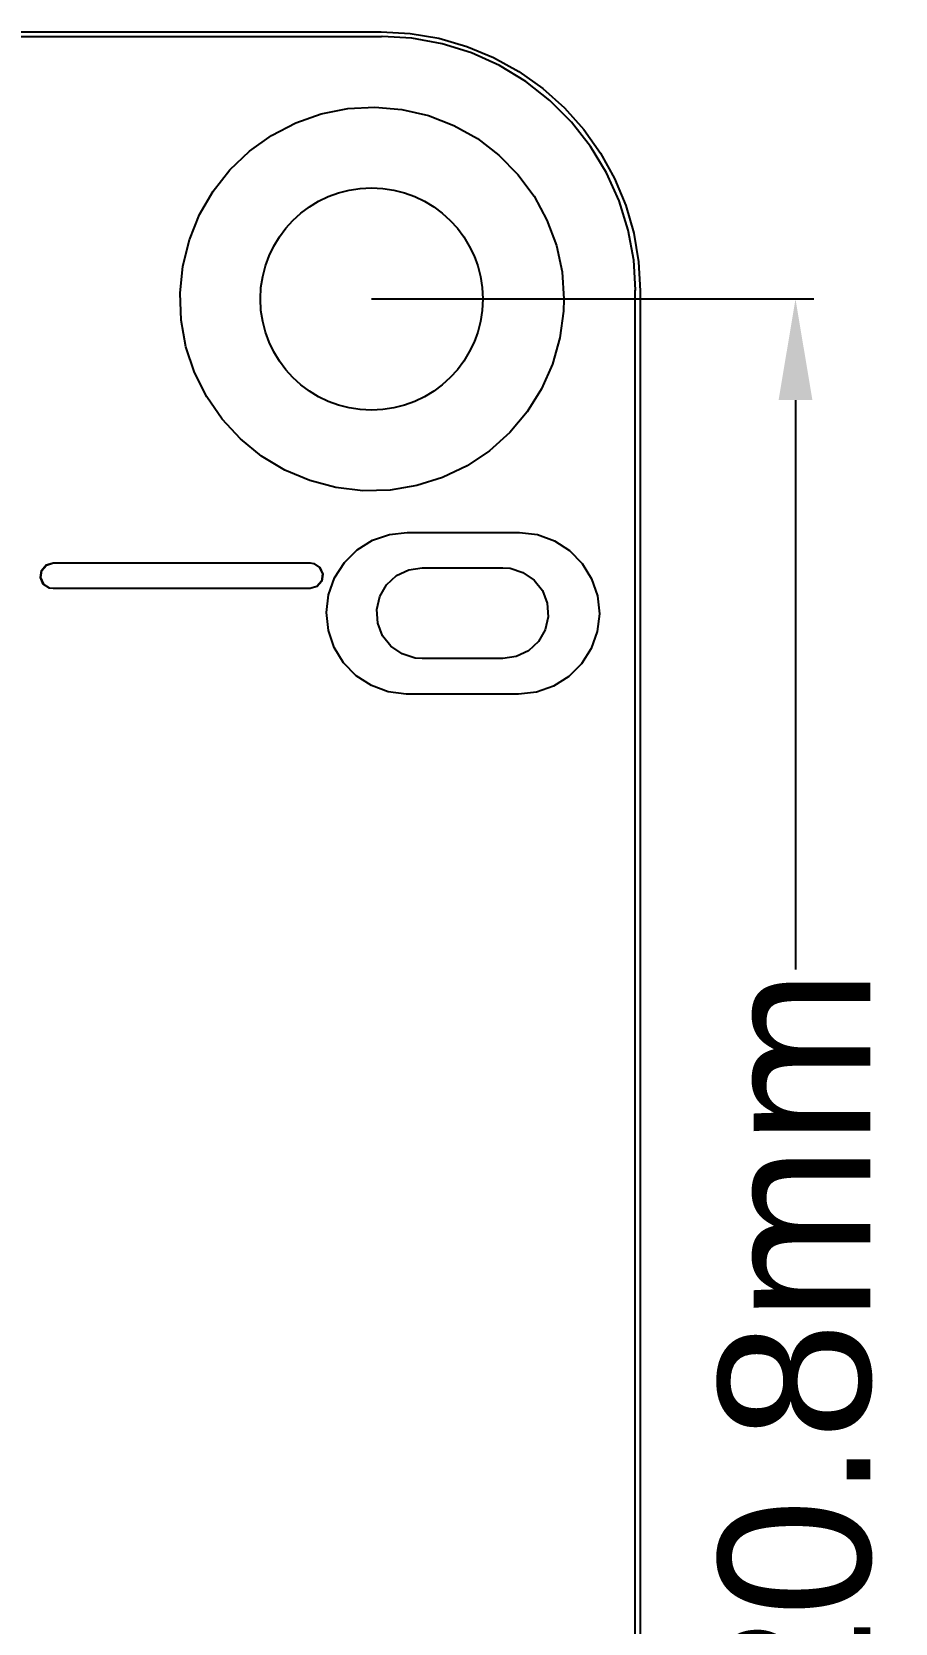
# Model space of a CAD drawing. Extents: x -4.6 to 74, y -9.9 to 22.
# Drawn here: x 65.42 to 73.95, y 6.24 to 21.96 of the extents above; entities that cross this region are included whole.
import ezdxf

# ---------------------------------------------------------------- set-up
doc = ezdxf.new("R2010")
doc.units = 0
doc.header["$MEASUREMENT"] = 0
doc.layers.get('0').update_dxf_attribs({"color": 252, "linetype": 'CONTINUOUS'})
doc.layers.add('BLACK', color=140, linetype='CONTINUOUS')
doc.layers.add('Tag', color=140, linetype='CONTINUOUS')
doc.layers.get('0').off()
doc.styles.add('KICADB', font='arial.ttf', dxfattribs={"height": 1.5})
doc.dimstyles.get("Standard").update_dxf_attribs({"dimtxt": 0.18, "dimasz": 0.18, "dimexe": 0.18, "dimexo": 0.0625, "dimgap": 0.09, "dimtad": 0, "dimtih": 1, "dimtoh": 1, "dimdec": 4, "dimzin": 0, "dimdsep": 46, "dimtxsty": 'Standard', "dimcen": 0.09, "dimadec": 0, "dimazin": 0, "dimtfac": 1, "dimtdec": 4, "dimtofl": 0, "dimtmove": 0, "dimatfit": 3, "dimfxl": 1, "dimtolj": 1, "dimtzin": 0, "dimarcsym": 0})

# ---------------------------------------------------------------- blocks, each defined once
blk = doc.blocks.new('Tang_Nano_9K_3672-F_Mask')
at = {"layer": 'BLACK', "linetype": 'Continuous'}
for p, q in [((6.55006, -3.02117), (6.56043, -3.0191)), ((6.56043, -3.0191), (6.57098, -3.01852)), ((6.57098, -3.01852), (6.5815, -3.01943)), ((6.5815, -3.01943), (6.5918, -3.02182)), ((6.53072, -3.02954), (6.5401, -3.02467)), ((6.5401, -3.02467), (6.55006, -3.02117)), ((6.5918, -3.02182), (6.60165, -3.02563)), ((6.60165, -3.02563), (6.61087, -3.0308)), ((6.52212, -3.03568), (6.53072, -3.02954)), ((6.61087, -3.0308), (6.61927, -3.03721)), ((6.51448, -3.04297), (6.52212, -3.03568)), ((6.61927, -3.03721), (6.62668, -3.04474)), ((6.50793, -3.05127), (6.51448, -3.04297)), ((6.62668, -3.04474), (6.63296, -3.05324)), ((6.50263, -3.06041), (6.50793, -3.05127)), ((6.63296, -3.05324), (6.63798, -3.06253)), ((6.49866, -3.0702), (6.50263, -3.06041)), ((6.63798, -3.06253), (6.64164, -3.07245)), ((6.49611, -3.08046), (6.49866, -3.0702)), ((6.64164, -3.07245), (6.64386, -3.08278)), ((6.49504, -3.09097), (6.49611, -3.08046)), ((6.64386, -3.08278), (6.64461, -3.09332)), ((6.49545, -3.10153), (6.49504, -3.09097)), ((6.64461, -3.09332), (6.64446, -3.09801)), ((6.64446, -3.09801), (6.64305, -3.10849)), ((6.49735, -3.11192), (6.49545, -3.10153)), ((6.50069, -3.12194), (6.49735, -3.11192)), ((6.64305, -3.10849), (6.64018, -3.11866)), ((6.64018, -3.11866), (6.63591, -3.12832)), ((6.50542, -3.13139), (6.50069, -3.12194)), ((6.51142, -3.14009), (6.50542, -3.13139)), ((6.63591, -3.12832), (6.63032, -3.13729)), ((6.63032, -3.13729), (6.62352, -3.14537)), ((6.5186, -3.14785), (6.51142, -3.14009)), ((6.52679, -3.15452), (6.5186, -3.14785)), ((6.62352, -3.14537), (6.61565, -3.15242)), ((6.53584, -3.15997), (6.52679, -3.15452)), ((6.61565, -3.15242), (6.60686, -3.15829)), ((6.54557, -3.16409), (6.53584, -3.15997)), ((6.59734, -3.16287), (6.58727, -3.16605)), ((6.60686, -3.15829), (6.59734, -3.16287)), ((6.55579, -3.1668), (6.54557, -3.16409)), ((6.56628, -3.16804), (6.55579, -3.1668)), ((6.57684, -3.16779), (6.56628, -3.16804)), ((6.58727, -3.16605), (6.57684, -3.16779)), ((6.56402, -3.19107), (6.56997, -3.18735)), ((6.56997, -3.18735), (6.5766, -3.18504)), ((6.5766, -3.18504), (6.58358, -3.18426)), ((6.58358, -3.18426), (6.62689, -3.18426)), ((6.62689, -3.18426), (6.62733, -3.18426)), ((6.62733, -3.18426), (6.6343, -3.18514)), ((6.6343, -3.18514), (6.64089, -3.18755)), ((6.64089, -3.18755), (6.6468, -3.19135)), ((6.55904, -3.19602), (6.56402, -3.19107)), ((6.6468, -3.19135), (6.65171, -3.19637)), ((6.55527, -3.20195), (6.55904, -3.19602)), ((6.65171, -3.19637), (6.65539, -3.20235)), ((6.55292, -3.20857), (6.55527, -3.20195)), ((6.65539, -3.20235), (6.65765, -3.20899)), ((6.55209, -3.21554), (6.55292, -3.20857)), ((6.65765, -3.20899), (6.65839, -3.21598)), ((6.55282, -3.22252), (6.55209, -3.21554)), ((6.65839, -3.21598), (6.65755, -3.22295)), ((6.55508, -3.22917), (6.55282, -3.22252)), ((6.65755, -3.22295), (6.6552, -3.22956)), ((6.55876, -3.23515), (6.55508, -3.22917)), ((6.6552, -3.22956), (6.65144, -3.23549)), ((6.56368, -3.24017), (6.55876, -3.23515)), ((6.65144, -3.23549), (6.64645, -3.24044)), ((6.56958, -3.24397), (6.56368, -3.24017)), ((6.64645, -3.24044), (6.6405, -3.24416)), ((6.57618, -3.24637), (6.56958, -3.24397)), ((6.58314, -3.24725), (6.57618, -3.24637)), ((6.58358, -3.24725), (6.58314, -3.24725)), ((6.62689, -3.24725), (6.58358, -3.24725)), ((6.63387, -3.24647), (6.62689, -3.24725)), ((6.6405, -3.24416), (6.63387, -3.24647))]:
    blk.add_line(p, q, dxfattribs=at)
blk = doc.blocks.new('Tang_Nano_9K_3672-F_Silkscreen')
at = {"layer": 'BLACK', "linetype": 'Continuous'}
for p, q in [((6.44076, -3.2019), (6.44116, -3.19911)), ((6.44116, -3.19911), (6.44301, -3.19698)), ((6.44301, -3.19698), (6.44571, -3.19619)), ((6.44571, -3.19619), (6.54571, -3.19619)), ((6.54571, -3.19619), (6.54713, -3.1964)), ((6.54713, -3.1964), (6.54949, -3.19792)), ((6.54949, -3.19792), (6.55066, -3.20049)), ((6.44192, -3.20446), (6.44076, -3.2019)), ((6.44429, -3.20598), (6.44192, -3.20446)), ((6.44571, -3.20619), (6.44429, -3.20598)), ((6.54571, -3.20619), (6.44571, -3.20619)), ((6.54841, -3.2054), (6.54571, -3.20619)), ((6.55025, -3.20327), (6.54841, -3.2054)), ((6.55066, -3.20049), (6.55025, -3.20327))]:
    blk.add_line(p, q, dxfattribs=at)
blk = doc.blocks.new('*D11')
at = {"layer": 'Tag', "color": 0, "linetype": 'Continuous', "lineweight": -2, "transparency": 16777216}
for p, q in [((68.779, 19.322), (73.146, 19.322)), ((72.966, 18.322), (72.966, 12.698)), ((72.966, -0.479), (72.966, 5.145)), ((68.779, -1.479), (73.146, -1.479))]:
    blk.add_line(p, q, dxfattribs=at)
at = {"layer": 'Tag', "color": 0, "linetype": 'Continuous', "transparency": 16777216}
for points in [[(72.799, 18.322), (73.133, 18.322), (72.966, 19.322)], [(72.799, -0.479), (73.133, -0.479), (72.966, -1.479)]]:
    blk.add_solid(points, dxfattribs=at)
at = {"layer": 'Tag', "color": 0, "linetype": 'Continuous', "transparency": 16777216, "insert": (72.966, 8.921), "char_height": 1.5, "attachment_point": 5, "rotation": 90, "style": 'KICADB'}
blk.add_mtext('\\A1;20.8mm', dxfattribs=at)

msp = doc.modelspace()

# ---------------------------------------------------------------- linework, layer by layer
at = {"layer": 'BLACK', "linetype": 'Continuous'}
for p, q in [((4.03105, 21.96131), (68.87275, 21.96131)), ((68.87275, 21.91137), (4.03105, 21.91137)), ((68.87275, 21.96131), (69.15923, 21.94509)), ((68.88238, 21.91543), (68.87275, 21.91137)), ((69.17571, 21.89768), (68.88238, 21.91543)), ((69.15923, 21.94509), (69.44241, 21.89717)), ((69.47461, 21.84292), (69.17571, 21.89768)), ((69.44241, 21.89717), (69.71824, 21.81757)), ((69.76439, 21.75241), (69.47461, 21.84292)), ((69.71824, 21.81757), (69.98343, 21.70779)), ((70.04148, 21.62793), (69.76439, 21.75241)), ((69.98343, 21.70779), (70.23467, 21.56886)), ((70.30134, 21.47075), (70.04148, 21.62793)), ((70.23467, 21.56886), (70.46892, 21.4028)), ((70.54042, 21.2834), (70.30134, 21.47075)), ((70.46892, 21.4028), (70.68289, 21.2114)), ((70.75515, 21.06866), (70.54042, 21.2834)), ((70.68289, 21.2114), (70.8743, 20.99742)), ((70.94225, 20.82959), (70.75515, 21.06866)), ((70.8743, 20.99742), (71.04036, 20.76317)), ((71.09943, 20.56973), (70.94225, 20.82959)), ((71.04036, 20.76317), (71.17929, 20.51193)), ((71.22416, 20.29289), (71.09943, 20.56973)), ((71.17929, 20.51193), (71.28906, 20.24675)), ((71.31442, 20.00286), (71.22416, 20.29289)), ((71.28906, 20.24675), (71.36867, 19.97066)), ((71.36918, 19.70421), (71.31442, 20.00286)), ((71.36867, 19.97066), (71.41684, 19.68773)), ((71.38692, 19.41063), (71.36918, 19.70421)), ((71.41684, 19.68773), (71.43281, 19.401)), ((71.38287, 19.401), (71.38692, 19.41063)), ((71.38287, -1.50338), (71.38287, 19.401)), ((71.43281, 19.401), (71.43281, -1.50338)), ((65.51771, 16.63958), (65.56462, 16.69358)), ((65.56462, 16.69358), (65.63307, 16.7136)), ((65.63307, 16.7136), (68.16828, 16.7136)), ((68.16828, 16.7136), (68.20428, 16.70828)), ((68.20428, 16.70828), (68.26411, 16.66975)), ((68.26411, 16.66975), (68.29378, 16.60459)), ((69.14612, 16.64693), (69.2782, 16.6667)), ((69.2782, 16.6667), (70.07654, 16.6667)), ((70.07654, 16.6667), (70.14702, 16.66113)), ((65.50757, 16.56884), (65.51771, 16.63958)), ((65.53698, 16.50394), (65.50757, 16.56884)), ((68.28338, 16.53411), (68.23673, 16.48011)), ((68.29378, 16.60459), (68.28338, 16.53411)), ((68.92758, 16.49836), (69.02569, 16.58913)), ((69.02569, 16.58913), (69.14612, 16.64693)), ((70.14702, 16.66113), (70.27429, 16.62082)), ((70.27429, 16.62082), (70.38406, 16.54501)), ((70.38406, 16.54501), (70.46671, 16.44005)), ((65.59707, 16.46541), (65.53698, 16.50394)), ((65.63307, 16.46008), (65.59707, 16.46541)), ((68.16828, 16.46008), (65.63307, 16.46008)), ((68.23673, 16.48011), (68.16828, 16.46008)), ((68.83048, 16.2527), (68.86065, 16.38276)), ((68.86065, 16.38276), (68.92758, 16.49836)), ((70.46671, 16.44005), (70.51488, 16.31558)), ((68.83986, 16.1196), (68.83048, 16.2527)), ((70.51488, 16.31558), (70.52451, 16.18222)), ((68.88803, 15.99487), (68.83986, 16.1196)), ((70.49434, 16.05217), (70.42716, 15.93681)), ((70.52451, 16.18222), (70.49434, 16.05217)), ((68.97068, 15.89017), (68.88803, 15.99487)), ((69.08045, 15.81411), (68.97068, 15.89017)), ((70.42716, 15.93681), (70.32905, 15.84605)), ((69.20797, 15.7738), (69.08045, 15.81411)), ((69.2782, 15.76848), (69.20797, 15.7738)), ((70.07654, 15.76848), (69.2782, 15.76848)), ((70.20862, 15.78825), (70.07654, 15.76848)), ((70.32905, 15.84605), (70.20862, 15.78825))]:
    msp.add_line(p, q, dxfattribs=at)
at = {"layer": 'BLACK'}
msp.add_circle((68.77902, 19.32158), 1.09793, dxfattribs=at)

# ---------------------------------------------------------------- block references
at = {"linetype": 'Continuous', "xscale": 25.35216, "yscale": 25.35216, "zscale": 25.35216}
for name in ['Tang_Nano_9K_3672-F_Mask', 'Tang_Nano_9K_3672-F_Silkscreen']:
    msp.add_blockref(name, (-97.77587, 97.74348), dxfattribs=at)

# ---------------------------------------------------------------- dimensions: what is measured, and where the dimension line sits
at = {"layer": 'Tag', "linetype": 'Continuous'}
dim = msp.add_linear_dim(base=(72.96602, -1.47911), p1=(68.77902, 19.32158), p2=(68.77902, -1.47911), angle=90, text='20.8mm', dimstyle='Standard', override={"dimtxt": 3, "dimasz": 1, "dimexo": 0, "dimpost": 'mm', "dimtxsty": 'KICADB', "dimtmove": 0}, dxfattribs=at)
dim.commit()
dim.dimension.update_dxf_attribs({"geometry": '*D11', "text_midpoint": (72.96602, 8.92124), "text_rotation": 90})

doc.saveas('drawing.dxf')
